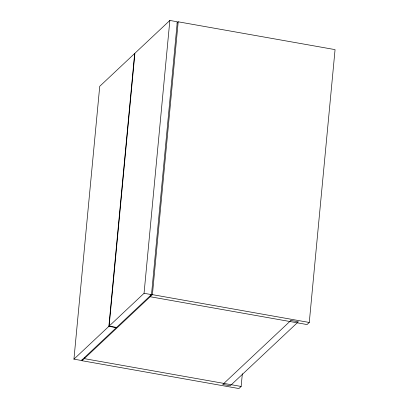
<?xml version="1.0" encoding="UTF-8"?>
<svg xmlns="http://www.w3.org/2000/svg" width="409" height="409" viewBox="0 0 409 409"><rect width="100%" height="100%" fill="white"/><g stroke="black" fill="none" stroke-linecap="round" stroke-linejoin="round"><path stroke-width="0.61" d="M73.937 359.158L99.73 86.314L134.668 53.492L108.881 326.336L73.937 359.158L81.391 360.477L116.33 327.655L108.881 326.336M242.348 373.739L241.146 386.459L238.917 388.55L82.056 360.728L82.178 359.455M84.402 357.364L84.285 358.637L241.146 386.459M109.116 326.116L134.904 53.272L169.847 20.45L177.296 21.769L151.504 294.613L116.565 327.435L109.116 326.116L144.055 293.294L169.847 20.45M150.359 294.828L150.18 296.735L307.041 324.557L309.27 322.466L335.063 49.622L178.196 21.8L176.862 23.057M82.056 360.728L152.409 294.644L178.196 21.8M152.409 294.644L309.27 322.466M144.055 293.294L151.504 294.613M290.901 320.451L222.777 384.445L230.231 385.764L298.35 321.771L290.901 320.451"/></g></svg>
